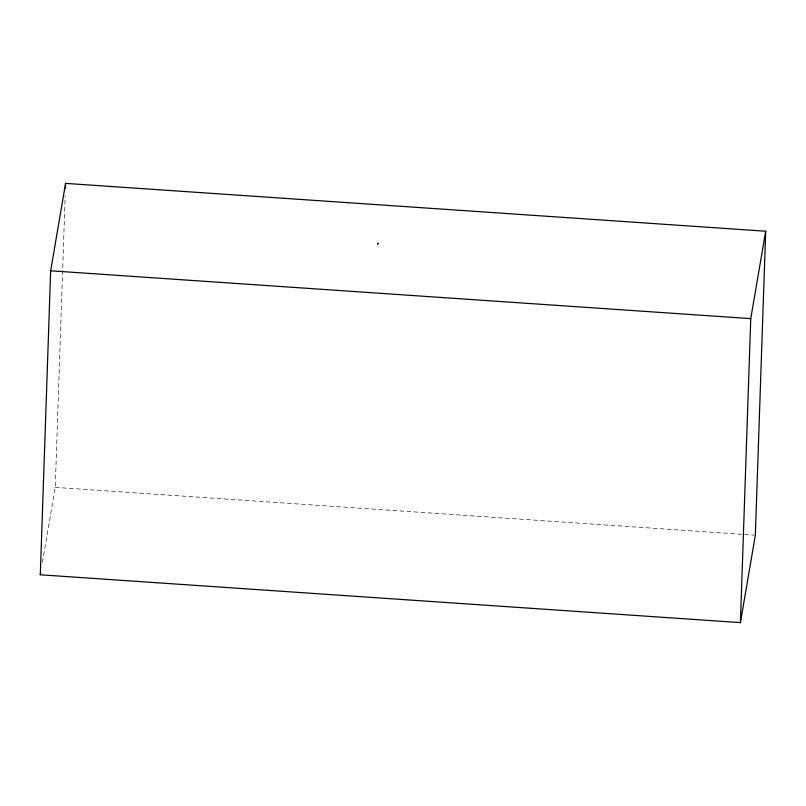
<?xml version="1.0" encoding="UTF-8"?>
<svg xmlns="http://www.w3.org/2000/svg" width="806" height="806" viewBox="0 0 806 806"><rect width="100%" height="100%" fill="white"/><g stroke="black" fill="none" stroke-linecap="round" stroke-linejoin="round"><path stroke-width="0.6" stroke-dasharray="4.03 3.02" d="M42.406 562.467L55.241 487.378L65.175 195.949M55.241 487.378L754.084 535.124"/><path stroke-width="1.21" d="M40.3 574.779L50.657 270.786L65.598 183.385L765.7 231.221L755.343 535.214L740.402 622.615L40.3 574.779L40.723 572.32M65.427 188.413L65.598 183.385M740.402 622.615L750.759 318.622L765.7 231.221M50.657 270.786L750.759 318.622M378.296 243.291L377.732 243.966L378.296 243.291"/></g></svg>
